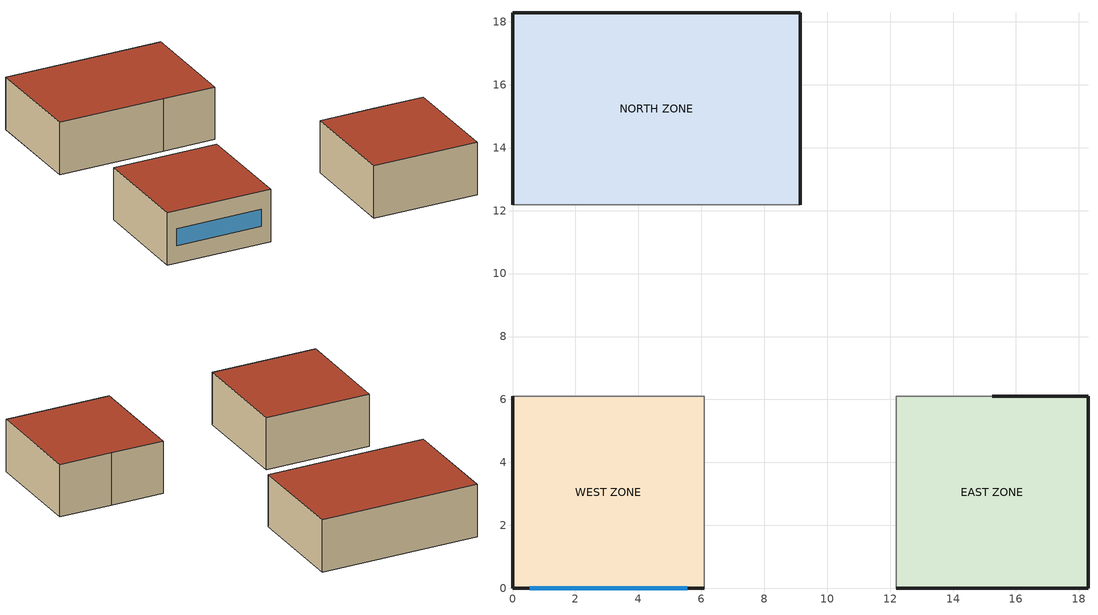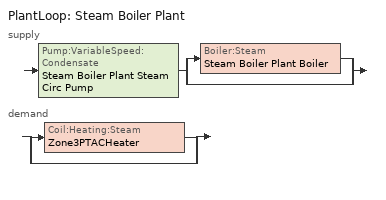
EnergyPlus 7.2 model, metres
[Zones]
WEST ZONE
 floor outside (FLOOR SLAB 8 IN): 0,0 0,6.1 6.1,6.1 6.1,0 z0
 wall outside (EXTWALL80): 0,6.1 0,0 6.1,0 z0:3.05
 wall to NORTH ZONE (PARTITION06): 6.1,6.1 0,6.1 z0:3.05
 wall to EAST ZONE (PARTITION06): 6.1,0 6.1,6.1 z0:3.05
 window (WIN-CON-LIGHT): 0.55,0 5.55,0 z1:2
 roof outside (ROOF34): 0,6.1 0,0 6.1,0 6.1,6.1 z3.05
EAST ZONE
 floor outside (FLOOR SLAB 8 IN): 12.19,0 12.19,6.1 18.29,6.1 18.29,0 z0
 wall outside (EXTWALL80): 12.19,0 18.29,0 18.29,6.1 15.24,6.1 z0:3.05
 wall to NORTH ZONE (PARTITION06): 15.24,6.1 12.19,6.1 z0:3.05
 roof outside (ROOF34): 12.19,6.1 12.19,0 18.29,0 18.29,6.1 z3.05
NORTH ZONE
 floor outside (FLOOR SLAB 8 IN): 0,12.19 0,18.29 9.14,18.29 9.14,12.19 z0
 wall outside (EXTWALL80): 9.14,12.19 9.14,18.29 0,18.29 0,12.19 z0:3.05
 roof outside (ROOF34): 0,18.29 0,12.19 9.14,12.19 9.14,18.29 z3.05
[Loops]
PlantLoop 'Steam Boiler Plant'
 supply: Pump:VariableSpeed:Condensate 'Steam Boiler Plant Steam Circ Pump' > split
  | Boiler:Steam 'Steam Boiler Plant Boiler'
  | bypass
 demand: split
  | Coil:Heating:Steam 'Zone3PTACHeater'
  | bypass
[Building]
NONE: North Axis {deg}=0; Terrain=Suburbs; Loads Convergence Tolerance Value=0.04; Temperature Convergence Tolerance Value {deltaC}=0.4; Solar Distribution=FullInteriorAndExterior; Maximum Number of Warmup Days=25; Minimum Number of Warmup Days=6
[Site:Location]
Miami Intl Ap FL USA WMO=722020: Latitude {deg}=25.82; Longitude {deg}=-80.3; Time Zone {hr}=-5; Elevation {m}=11
[SizingPeriod:DesignDay] Day of Month=21; Humidity Condition Type=Wetbulb; Barometric Pressure {Pa}=101217; Rain Indicator=No; Snow Indicator=No; Daylight Saving Time Indicator=No; Solar Model Indicator=ASHRAEClearSky
Name | Month | Day Type | Maximum Dry-Bulb Temperature {C} | Daily Dry-Bulb Temperature Range {deltaC} | Wetbulb or DewPoint at Maximum Dry-Bulb {C} | Wind Speed {m/s} | Wind Direction {deg} | Sky Clearness
Miami Intl Ap Ann Htg 99.6% Condns DB | 1 | WinterDesignDay | 8.7 | 0 | 8.7 | 3.8 | 340 | 0
Miami Intl Ap Ann Clg .4% Condns DB=>MWB | 7 | SummerDesignDay | 33.2 | 6.7 | 25.3 | 4.5 | 140 | 1
[Site:GroundTemperature:BuildingSurface]
22.03, 22.03, 22.13, 22.3, 22.43, 22.52, 22.62, 22.77, 22.78, 22.55, 22.44, 22.2
[Material] Thermal Absorptance=0.9
Name | Roughness | Thickness {m} | Conductivity {W/m-K} | Density {kg/m3} | Specific Heat {J/kg-K} | Solar Absorptance | Visible Absorptance
A1 - 1 IN STUCCO | Smooth | 0.0253898 | 0.691831 | 1858.142 | 836.8 | 0.92 | 0.92
C4 - 4 IN COMMON BRICK | Rough | 0.101498 | 0.726422 | 1922.216 | 836.8 | 0.76 | 0.76
E1 - 3 / 4 IN PLASTER OR GYP BOARD | Smooth | 0.01905 | 0.726422 | 1601.846 | 836.8 | 0.92 | 0.92
C6 - 8 IN CLAY TILE | Smooth | 0.203302 | 0.570761 | 1121.292 | 836.8 | 0.82 | 0.82
C10 - 8 IN HW CONCRETE | MediumRough | 0.203302 | 1.729577 | 2242.585 | 836.8 | 0.65 | 0.65
E2 - 1 / 2 IN SLAG OR STONE | Rough | 0.0127102 | 1.435549 | 881.0155 | 1673.6 | 0.55 | 0.55
E3 - 3 / 8 IN FELT AND MEMBRANE | Rough | 0.00954024 | 0.190253 | 1121.292 | 1673.6 | 0.75 | 0.75
B6 - 4 IN DENSE INSULATION | VeryRough | 0.101559 | 0.0432394 | 91.30524 | 836.8 | 0.5 | 0.5
B5 - 1 IN DENSE INSULATION | VeryRough | 0.0253898 | 0.0432394 | 91.30524 | 836.8 | 0.5 | 0.5
C12 - 2 IN HW CONCRETE | MediumRough | 0.0509016 | 1.729577 | 2242.585 | 836.8 | 0.65 | 0.65
[Material:NoMass]
CP02 CARPET PAD: Roughness=VeryRough; Thermal Resistance {m2-K/W}=0.21648; Thermal Absorptance=0.9; Solar Absorptance=0.7; Visible Absorptance=0.7
[WindowMaterial:Glazing]
WIN-LAY-GLASS-LIGHT: Optical Data Type=SpectralAverage; Thickness {m}=0.003; Solar Transmittance at Normal Incidence=0.9; Front Side Solar Reflectance at Normal Incidence=0.031; Back Side Solar Reflectance at Normal Incidence=0.031; Visible Transmittance at Normal Incidence=0.9; Front Side Visible Reflectance at Normal Incidence=0.05; Back Side Visible Reflectance at Normal Incidence=0.05; Infrared Transmittance at Normal Incidence=0; Front Side Infrared Hemispherical Emissivity=0.84; Back Side Infrared Hemispherical Emissivity=0.84; Conductivity {W/m-K}=0.9
[Construction]
EXTWALL80: A1 - 1 IN STUCCO, C4 - 4 IN COMMON BRICK, B5 - 1 IN DENSE INSULATION, E1 - 3 / 4 IN PLASTER OR GYP BOARD
PARTITION06: E1 - 3 / 4 IN PLASTER OR GYP BOARD, C6 - 8 IN CLAY TILE, E1 - 3 / 4 IN PLASTER OR GYP BOARD
FLOOR SLAB 8 IN: C10 - 8 IN HW CONCRETE, CP02 CARPET PAD
ROOF34: E2 - 1 / 2 IN SLAG OR STONE, E3 - 3 / 8 IN FELT AND MEMBRANE, B6 - 4 IN DENSE INSULATION, C12 - 2 IN HW CONCRETE
WIN-CON-LIGHT: WIN-LAY-GLASS-LIGHT
[ZoneHVAC:PackagedTerminalAirConditioner] Availability Schedule=FanAndCoilAvailSched
Name | Supply Air Flow Rate During Cooling Operation {m3/s} | Supply Air Flow Rate During Heating Operation {m3/s} | Outdoor Air Flow Rate During Cooling Operation {m3/s} | Outdoor Air Flow Rate During Heating Operation {m3/s} | Outdoor Air Flow Rate When No Cooling or Heating is Needed {m3/s} | Supply Air Fan | Heating Coil | Cooling Coil | Fan Placement | Supply Air Fan Operating Mode Schedule | Supply Air Flow Rate When No Cooling or Heating is Needed {m3/s}
Zone1PTAC | 0.5 | 0.6 | 0.028 | 0.0233 | 0.0186 | Zone1PTACFan | Zone1PTACHeater | Zone1PTACDXCoolCoil | BlowThrough | ConstantFanSch
Zone2PTAC | autosize | autosize | autosize | autosize | autosize | Zone2PTACFan | Zone2PTACHeater | Zone2PTACDXCoolCoil | BlowThrough | CyclingFanSch | autosize
Zone3PTAC | autosize | autosize | autosize | autosize | autosize | Zone3PTACFan | Zone3PTACHeater | Zone3PTACDXCoolCoil | DrawThrough | AlternateFanOperationSch | autosize
[Coil:Cooling:DX:VariableSpeed]
Zone1PTACDXCoolCoil: 10, 10, 8750, 0.5, 0, 0, HPACPLFFPLR, AirCooled, 200, 10, 1524.1, 0.75, 4, 0.135907, 0.26, HPACCoolCapFT, HPACCoolCapFFF, HPACEIRFT, HPACEIRFFF, 1877.9, 0.75, 4, 0.151008, 0.3, HPACCoolCapFT, HPACCoolCapFFF, HPACEIRFT, HPACEIRFFF, 2226.6, 0.75, 4, 0.166109, 0.33, HPACCoolCapFT, HPACCoolCapFFF, HPACEIRFT, HPACEIRFFF, 2911.3, 0.75, 4, 0.19631, 0.38, HPACCoolCapFT, HPACCoolCapFFF, HPACEIRFT, HPACEIRFFF, 3581.7, 0.75, 4, 0.226512, 0.44, HPACCoolCapFT, HPACCoolCapFFF, HPACEIRFT, HPACEIRFFF, 4239.5, 0.75, 4, 0.256714, 0.5, HPACCoolCapFT, HPACCoolCapFFF, HPACEIRFT, HPACEIRFFF, 4885.7, 0.75, 4, 0.286915, 0.57, HPACCoolCapFT, HPACCoolCapFFF, HPACEIRFT, HPACEIRFFF, 5520.7, 0.75, 4, 0.317117, 0.63, HPACCoolCapFT, HPACCoolCapFFF, HPACEIRFT, HPACEIRFFF, 6144.8, 0.75, 4, 0.347318, 0.69, HPACCoolCapFT, HPACCoolCapFFF, HPACEIRFT, HPACEIRFFF, 6758, 0.75, 4, 0.37752, 0.74, HPACCoolCapFT, HPACCoolCapFFF, HPACEIRFT, HPACEIRFFF
Zone2PTACDXCoolCoil; Zone3PTACDXCoolCoil: 10, 10, autosize, autosize, 0, 0, HPACPLFFPLR, AirCooled, 200, 10, 1524.1, 0.75, 4, 0.135907, 0.26, HPACCoolCapFT, HPACCoolCapFFF, HPACEIRFT, HPACEIRFFF, 1877.9, 0.75, 4, 0.151008, 0.3, HPACCoolCapFT, HPACCoolCapFFF, HPACEIRFT, HPACEIRFFF, 2226.6, 0.75, 4, 0.166109, 0.33, HPACCoolCapFT, HPACCoolCapFFF, HPACEIRFT, HPACEIRFFF, 2911.3, 0.75, 4, 0.19631, 0.38, HPACCoolCapFT, HPACCoolCapFFF, HPACEIRFT, HPACEIRFFF, 3581.7, 0.75, 4, 0.226512, 0.44, HPACCoolCapFT, HPACCoolCapFFF, HPACEIRFT, HPACEIRFFF, 4239.5, 0.75, 4, 0.256714, 0.5, HPACCoolCapFT, HPACCoolCapFFF, HPACEIRFT, HPACEIRFFF, 4885.7, 0.75, 4, 0.286915, 0.57, HPACCoolCapFT, HPACCoolCapFFF, HPACEIRFT, HPACEIRFFF, 5520.7, 0.75, 4, 0.317117, 0.63, HPACCoolCapFT, HPACCoolCapFFF, HPACEIRFT, HPACEIRFFF, 6144.8, 0.75, 4, 0.347318, 0.69, HPACCoolCapFT, HPACCoolCapFFF, HPACEIRFT, HPACEIRFFF, 6758, 0.75, 4, 0.37752, 0.74, HPACCoolCapFT, HPACCoolCapFFF, HPACEIRFT, HPACEIRFFF
[Zone] Type=1; Multiplier=1; Ceiling Height {m}=autocalculate; Volume {m3}=autocalculate
WEST ZONE; EAST ZONE; NORTH ZONE
[People] Number of People Schedule=OFFICE OCCUPANCY; Number of People Calculation Method=people; Fraction Radiant=0.3; Activity Level Schedule=Activity Sch; Carbon Dioxide Generation Rate {m3/s-W}=3.82E-8; Mean Radiant Temperature Calculation Type=zoneaveraged; Work Efficiency Schedule=Work Eff Sch; Clothing Insulation Schedule=Clothing Sch; Air Velocity Schedule=Air Velo Sch; Thermal Comfort Model 1 Type=FANGER
Name | Zone or ZoneList | Number of People
WEST ZONE | WEST ZONE | 3
EAST ZONE | EAST ZONE | 5
NORTH ZONE | NORTH ZONE | 4
[Lights] Schedule=OFFICE LIGHTING; Design Level Calculation Method=LightingLevel; Return Air Fraction=0; Fraction Radiant=0.2; Fraction Visible=0.2; Fraction Replaceable=0
Name | Zone or ZoneList | Lighting Level {W}
WEST ZONE Lights 1 | WEST ZONE | 1878.63
EAST ZONE Lights 1 | EAST ZONE | 878.6252
NORTH ZONE Lights 1 | NORTH ZONE | 878.6252
[ElectricEquipment] Schedule=OFFICE EQUIP; Design Level Calculation Method=EquipmentLevel; Fraction Latent=0; Fraction Radiant=0.3; Fraction Lost=0
Name | Zone or ZoneList | Design Level {W}
WEST ZONE ElecEq 1 | WEST ZONE | 1928.751
EAST ZONE ElecEq 1 | EAST ZONE | 464.375
NORTH ZONE ElecEq 1 | NORTH ZONE | 2928.751
[ZoneInfiltration:DesignFlowRate] Schedule=INFIL-SCH; Design Flow Rate Calculation Method=flow/zone; Constant Term Coefficient=0; Temperature Term Coefficient=0; Velocity Term Coefficient=0.2237; Velocity Squared Term Coefficient=0
Name | Zone or ZoneList | Design Flow Rate {m3/s}
WEST ZONE Infil 1 | WEST ZONE | 0
EAST ZONE Infil 1 | EAST ZONE | 0.04
NORTH ZONE Infil 1 | NORTH ZONE | 0
[Sizing:Zone] Zone Cooling Design Supply Air Temperature Input Method=SupplyAirTemperature; Zone Cooling Design Supply Air Temperature {C}=12; Zone Heating Design Supply Air Temperature Input Method=SupplyAirTemperature; Zone Heating Design Supply Air Temperature {C}=50; Zone Cooling Design Supply Air Humidity Ratio {kgWater/kgDryAir}=0.008; Zone Heating Design Supply Air Humidity Ratio {kgWater/kgDryAir}=0.008; Zone Heating Sizing Factor=0; Zone Cooling Sizing Factor=0; Cooling Design Air Flow Method=DesignDay; Cooling Design Air Flow Rate {m3/s}=0; Heating Design Air Flow Method=DesignDay; Heating Design Air Flow Rate {m3/s}=0
Name | Design Specification Outdoor Air Object
WEST ZONE | SZ DSOA WEST ZONE
EAST ZONE | SZ DSOA EAST ZONE
NORTH ZONE | SZ DSOA NORTH ZONE
[DesignSpecification:OutdoorAir] Outdoor Air Method=flow/person; Outdoor Air Flow per Person {m3/s-person}=0.00944; Outdoor Air Flow per Zone Floor Area {m3/s-m2}=0; Outdoor Air Flow per Zone {m3/s}=0
SZ DSOA WEST ZONE; SZ DSOA EAST ZONE; SZ DSOA NORTH ZONE
[Sizing:Plant]
Name | Loop Type | Design Loop Exit Temperature {C} | Loop Design Temperature Difference {deltaC}
Hot Water Loop | heating | 82 | 11
Steam Boiler Plant | Steam | 100 | 25
[ZoneControl:Thermostat]
Name | Zone or ZoneList | Control Type Schedule | Control 1 | Control 2
Zone 1 Thermostat | WEST ZONE | West Zone Control Type Sched | DualSetPoint
Zone 2 Thermostat | EAST ZONE | Other Zone Control Type Sched | Heating Setpoint | Cooling Setpoint
Zone 3 Thermostat | NORTH ZONE | Other Zone Control Type Sched | Heating Setpoint | Cooling Setpoint
[ThermostatSetpoint:SingleHeating]
Heating Setpoint: Setpoint Temperature Schedule=Heating Setpoints
[ThermostatSetpoint:SingleCooling]
Cooling Setpoint: Setpoint Temperature Schedule=Cooling Setpoints
[ThermostatSetpoint:DualSetpoint]
DualSetPoint: Heating Setpoint Temperature Schedule=Heating Setpoints; Cooling Setpoint Temperature Schedule=Cooling Setpoints
[Zone equipment]
WEST ZONE: Zone1PTAC
EAST ZONE: Zone2PTAC
NORTH ZONE: Zone3PTAC
[Fan:ConstantVolume]
Zone1PTACFan: Availability Schedule=FanAndCoilAvailSched; Fan Efficiency=0.5; Pressure Rise {Pa}=75; Maximum Flow Rate {m3/s}=0.6; Motor Efficiency=0.9; Motor In Airstream Fraction=1
[Fan:OnOff] Availability Schedule=FanAndCoilAvailSched; Fan Efficiency=0.5; Pressure Rise {Pa}=75; Maximum Flow Rate {m3/s}=autosize; Motor Efficiency=0.9; Motor In Airstream Fraction=1
Zone2PTACFan; Zone3PTACFan
[Coil:Heating:Steam]
Zone3PTACHeater: Availability Schedule=HeatingCoilAvailSched; Maximum Steam Flow Rate {m3/s}=0.05; Degree of SubCooling {C}=5; Degree of Loop SubCooling {C}=15; Coil Control Type=ZoneLoadControl
[Coil:Heating:Electric]
Zone2PTACHeater: Availability Schedule=HeatingCoilAvailSched; Efficiency=1; Nominal Capacity {W}=autosize
[Coil:Heating:Gas]
Zone1PTACHeater: Availability Schedule=HeatingCoilAvailSched; Gas Burner Efficiency=1; Nominal Capacity {W}=autosize
[Pump:VariableSpeed:Condensate]
Steam Boiler Plant Steam Circ Pump: Rated Flow Rate {m3/s}=0.05; Rated Power Consumption {W}=Autosize; Coefficient 1 of the Part Load Performance Curve=0; Coefficient 2 of the Part Load Performance Curve=1; Coefficient 3 of the Part Load Performance Curve=0; Coefficient 4 of the Part Load Performance Curve=0
[Boiler:Steam]
Steam Boiler Plant Boiler: Fuel Type=NaturalGas; Maximum Operating Pressure {Kpa}=160000; Theoretical Efficiency=0.8; Design Outlet Steam Temperature {C}=115; Nominal Capacity {W}=autosize; Minimum Part Load Ratio=0.00001; Maximum Part Load Ratio=1; Optimum Part Load Ratio=0.2; Coefficient 1 of Fuel Use Function of Part Load Ratio Curve=0.8; Coefficient 2 of Fuel Use Function of Part Load Ratio Curve=0.1; Coefficient 3 of Fuel Use Function of Part Load Ratio Curve=0.1
[SetpointManager:Scheduled] Control Variable=Temperature; Schedule=Steam-Loop-Temp-Schedule
Name | Setpoint Node or NodeList
Steam Boiler Plant Boiler Setpoint Manager | Steam Boiler Plant Boiler Outlet Node
Steam Boiler Plant Steam Temp Manager | Steam Boiler Plant Steam Supply Outlet Node
[PlantLoop]
Steam Boiler Plant: Fluid Type=Steam; Plant Equipment Operation Scheme=Steam Boiler Plant Operation; Maximum Loop Temperature {C}=110; Minimum Loop Temperature {C}=10; Maximum Loop Flow Rate {m3/s}=0.05; Minimum Loop Flow Rate {m3/s}=0; Plant Loop Volume {m3}=autocalculate; Load Distribution Scheme=Optimal
[PlantEquipmentList]
Steam Boiler Plant heating plant: Steam Boiler Plant Boiler
[PlantEquipmentOperation:HeatingLoad]
Steam Boiler Plant Heat Supply: Load Range 1 Lower Limit {W}=0; Load Range 1 Upper Limit {W}=1000000000000000; Range 1 Equipment List=Steam Boiler Plant heating plant
[PlantEquipmentOperationSchemes]
Steam Boiler Plant Operation: Control Scheme 1=Steam Boiler Plant Heat Supply; Control Scheme 1 Schedule=ON
[Schedule:Compact]
Activity Sch: Through: 12/31, For: AllDays, Until: 24:00, 131.8
Work Eff Sch: Through: 12/31, For: AllDays, Until: 24:00, 0.2
Clothing Sch: Through: 3/31, For: AllDays, Until: 24:00, 0.5, Through: 9/30, For: AllDays, Until: 24:00, 0.9, Through: 12/31, For: AllDays, Until: 24:00, 0.5
Air Velo Sch: Through: 3/31, For: AllDays, Until: 24:00, 0.15, Through: 9/30, For: AllDays, Until: 24:00, 0.25, Through: 12/31, For: AllDays, Until: 24:00, 0.15
OFFICE OCCUPANCY: Through: 12/31, For: WeekDays SummerDesignDay, Until: 6:00, 0, Until: 7:00, 0.1, Until: 8:00, 0.5, Until: 12:00, 1, Until: 13:00, 0.5, Until: 16:00, 1, Until: 17:00, 0.5, Until: 18:00, 0.1, Until: 24:00, 0, For: WinterDesignDay, Until: 6:00, 0, Until: 7:00, 0.1, Until: 8:00, 0.5, Until: 12:00, 1, Until: 13:00, 0.5, Until: 16:00, 1, Until: 17:00, 0.5, Until: 18:00, 0.1, Until: 24:00, 0, For:AllOtherDays, Until: 24:00, 0
OFFICE EQUIP: Through: 12/31, For: WeekDays SummerDesignDay, Until: 8:00, 0, Until: 18:00, 1, Until: 24:00, 0, For: WinterDesignDay, Until: 8:00, 0, Until: 18:00, 1, Until: 24:00, 0, For: AllOtherDays, Until: 24:00, 0
OFFICE LIGHTING: Through: 12/31, For: WeekDays SummerDesignDay, Until: 6:00, 0.05, Until: 7:00, 0.2, Until: 17:00, 1, Until: 18:00, 0.5, Until: 24:00, 0.05, For: WinterDesignDay, Until: 6:00, 0.05, Until: 7:00, 0.2, Until: 17:00, 1, Until: 18:00, 0.5, Until: 24:00, 0.05, For: AllOtherDays, Until: 24:00, 0.05
INFIL-SCH: Through: 3/31, For: AllDays, Until: 24:00, 1, Through: 10/31, For: AllDays, Until: 24:00, 0, Through: 12/31, For: AllDays, Until: 24:00, 1
ON; FanAndCoilAvailSched; HeatingCoilAvailSched; ConstantFanSch: Through: 12/31, For: AllDays, Until: 24:00, 1
Heating Setpoints: Through: 12/31, For: AllDays, Until: 24:00, 22.5
Cooling Setpoints: Through: 12/31, For: AllDays, Until: 24:00, 23.5
West Zone Control Type Sched: Through: 12/31, For: AllDays, Until: 24:00, 4
Other Zone Control Type Sched: Through: 3/31, For: AllDays, Until: 24:00, 1, Through: 9/30, For: AllDays, Until: 24:00, 2, Through: 12/31, For: AllDays, Until: 24:00, 1
CyclingFanSch: Through: 12/31, For: AllDays, Until: 24:00, 0
AlternateFanOperationSch: Through: 12/31, For: AllDays, Until: 7:00, 0, Until: 18:00, 1, Until: 24:00, 0
Steam-Loop-Temp-Schedule: Through: 12/31, For: AllDays, Until: 24:00, 100
[Curve:Quadratic]
Name | Coefficient1 Constant | Coefficient2 x | Coefficient3 x**2 | Minimum Value of x | Maximum Value of x
HPACCoolCapFFF | 0.8 | 0.2 | 0 | 0.5 | 1.5
HPACEIRFFF | 1.1552 | -0.1808 | 0.0256 | 0.5 | 1.5
HPACPLFFPLR | 0.85 | 0.15 | 0 | 0 | 1
[Curve:Biquadratic] Minimum Value of x=12.77778; Maximum Value of x=23.88889; Minimum Value of y=18; Maximum Value of y=46.11111; Input Unit Type for X=Temperature; Input Unit Type for Y=Temperature; Output Unit Type=Dimensionless
Name | Coefficient1 Constant | Coefficient2 x | Coefficient3 x**2 | Coefficient4 y | Coefficient5 y**2 | Coefficient6 x*y
HPACCoolCapFT | 0.942588 | 0.00954335 | 0.00068377 | -0.0110427 | 5.249e-06 | -9.72e-06
HPACEIRFT | 0.342414 | 0.034885 | -0.0006237 | 0.00497722 | 0.000437951 | -0.000728028
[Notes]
PackagedTerminalAirConditionerVSAS.idf
Basic file description:  1 story office building divided into 3 interior conditioned zones.
Highlights:              Example of PackagedTerminal:AirConditioner object.
Simulation Location/Run: Miami Intl Ap FL USA WMO=722020, 2 design days, 2 run periods.
Run Control executes the design days only.
Location:                Miami, FL USA
Design Days:             Miami Intl Ap FL USA Annual Heating 99.6%, MaxDB=8.7°C
Miami Intl Ap FL USA Annual Cooling (DB=>MWB) .4%, MaxDB=33.2°C MWB=25.3°C
Run Period (Weather File): Winter 1/14, Summer 7/7.
Run Control:             Zone sizing required, No System sizing required (Run Control executes 2 design days)
Building: Single floor rectangular L-shaped building 40 ft south wall, 40 ft west wall, zone height 10 feet.
There is a single 3 mm clear window in the West zone south wall. The walls are 1 in stucco over 4 in
common brick and 1 in dense insulation with gypboard on the interior. The roof is a built up roof with
1/2 in stone over 3/8 in felt over 4 in dense insulation supported by 2 in heavy weight concrete. The
floor is 8 in heavy weight concrete with carpeting. The window to wall ratio is approxomately 0.07.
Infiltration is fixed at 0.02 m3/s in East zone in winter.
The building is oriented due north.
Floor Area:        130.1 m2 (1403 ft2)
Number of Stories: 1
Zone Description Details:
|       West         |         East           |    window = *
|     (Zone 1)       |       (Zone 2)         |
Internal gains description:     ZONE West  - lighting is 1878.6252 watts, equip is 1928.751 watts, 3 occupants
Internal gains description:     ZONE East  - lighting is  878.6252 watts, equip is  464.375 watts, 5 occupants
Internal gains description:     ZONE North - lighting is  878.6252 watts, equip is 2928.751 watts, 4 occupants
Interzone Surfaces:             3 interzone surfaces (see diagram)
Internal Mass:                  None
Windows:                        1 - single pane clear 3mm glass, size = 5 sq. meters
Detached Shading:               None
Daylight:                       None
Natural Ventilation:            None
Compact Schedules:              Yes
Solair Distribution:            FullInteriorAndExterior
HVAC:                           Single zone packaged terminal air conditioner's condition each zone.
Thermostat setting at 22.5 C heating set point and 23.5 C cooling set point. This
example input file is intended to provide a variety of configurations for the packaged
terminal air conditioner. Thermostat set up, fan configuration, and component autosizing
are varied. Proper control of interior temperatures requires use of a dual
set point thermostat in each zone. Simply use the commented thermostats (search for
ZoneControl:Thermostat) below. Uncomment the 2 dual set point thermostats in the
EAST and NORTH zones and comment out the single set point thermostats for these same
zones using the comment character (!).
NOTE: The single set point thermostats currently set up in these two zones will
not provide cooling during winter months (October - March) or heating during
summer months (April - September).
Zonal Equipment:                3 ea. PACKAGEDTERMINAL:AIRCONDITIONER
All PTAC's use a DX cooling coil (Coil:DX)CoolingBypassFactorEmpirical).
Zone 1: Constant volume PTAC operating at different cooling and heating air flow rates.
(West)   Air flow rate when compressor is off is either cooling or heating air flow
during last compressor ON cycle since the fan continues to operate when the
compressor is off (contstant fan operation). A gas heating coil is modeled.
Cooling and heating coils are scheduled on all year.
Thermostat uses dual set point.
Zone 2: Constant volume PTAC operating at autosized cooling and heating air flow rates.
(East)   Air flow rate when compressor is off is 0 since the fan cycles off with the
compressor (cycling fan operation). An electric heating coil is modeled.
Cooling coil active during summer months, heating coil active during winter
months. Thermostat uses single heating or cooling set point.
Zone 3: Constant volume PTAC operating at autosized cooling and heating air flow rates.
(North)  Air flow rate when compressor is off is also autosized.
Fan operating mode is cycling during nighttime hours and constant during the day.
Cooling coil active during summer months, heating coil active during winter
months. Thermostat uses single heating or cooling set point.
An electric heating coil is modeled.
Central Air Handling Equipment: No
System Equipment Autosize:      No
Purchased Cooling:              No
Purchased Heating:              No
Purchased Chilled Water:        No
Purchased Hot Water:            No
